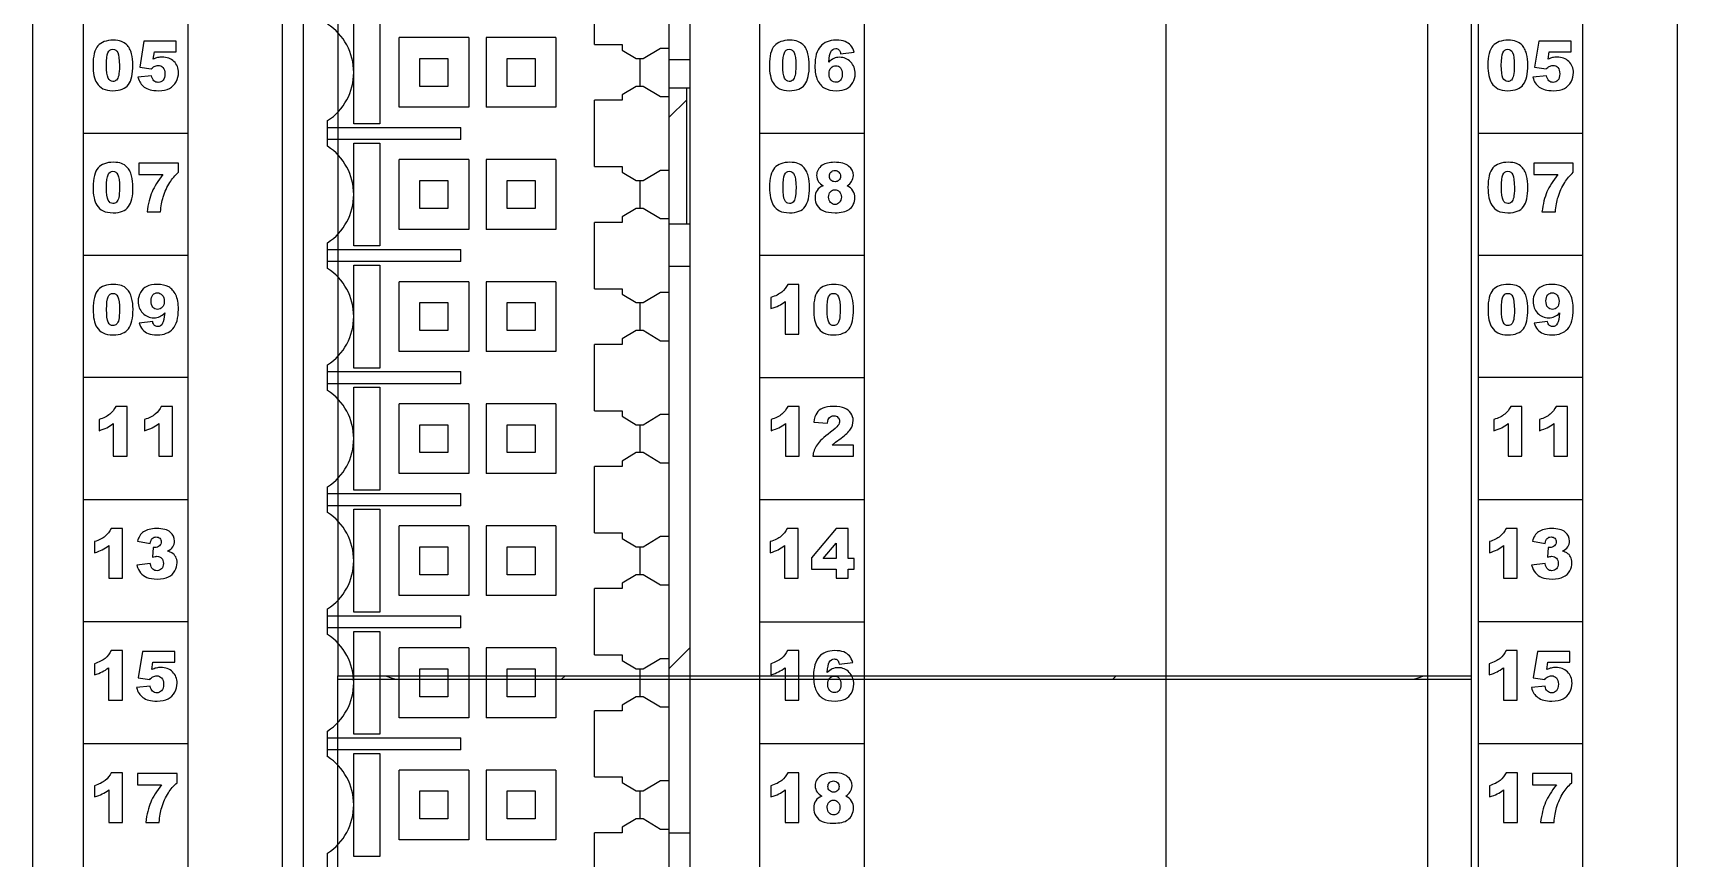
# Model space of a CAD drawing. Header units: millimetres. Extents: x 40 to 522, y -286 to 20.
# Drawn here: x 393 to 440.15, y -183.33 to -159.67 of the extents above; entities that cross this region are included whole.
import ezdxf

# ---------------------------------------------------------------- set-up
doc = ezdxf.new("R2010")
doc.units = ezdxf.units.MM
doc.layers.add('AOMJ712I_002DXF_CONTINUOUS_LINE', color=7, linetype='Continuous')
doc.layers.add('RTDJ712_4_00DXF_CONTINUOUS_LINE', color=7, linetype='Continuous')

# ---------------------------------------------------------------- blocks, each defined once
blk = doc.blocks.new('MOD_DOM724i')
at = {"linetype": 'Continuous'}
for p, q in [((111.001, 41.698), (111.001, 127.598)), ((143.501, 41.698), (143.501, 127.598)), ((118.751, 121.448), (118.751, 51.448)), ((129.251, 51.448), (129.251, 121.448)), ((118.151, 121.048), (118.151, 51.848)), ((129.851, 51.848), (129.851, 121.048)), ((112.451, 54.948), (112.451, 117.948)), ((115.451, 54.948), (115.451, 117.948)), ((131.851, 54.948), (131.851, 117.948)), ((134.851, 54.948), (134.851, 117.948)), ((127.101, 109.998), (127.101, 111.898)), ((120.201, 109.202), (120.201, 110.673)), ((120.952, 110.673), (120.952, 107.723)), ((114.187, 110.098), (114.063, 109.345)), ((115.11, 110.098), (114.187, 110.098)), ((115.11, 109.787), (115.11, 110.098)), ((121.501, 108.198), (121.501, 110.198)), ((123.501, 110.198), (121.501, 110.198)), ((123.501, 110.198), (123.501, 108.198)), ((124.001, 110.198), (124.001, 108.198)), ((126.001, 110.198), (124.001, 110.198)), ((126.001, 110.198), (126.001, 108.198)), ((127.101, 109.998), (127.901, 109.998)), ((127.901, 109.998), (127.901, 109.84)), ((128.501, 109.598), (129.001, 109.898)), ((129.001, 109.898), (129.251, 109.898)), ((114.451, 109.577), (114.485, 109.787)), ((114.485, 109.787), (115.11, 109.787)), ((122.101, 108.798), (122.101, 109.598)), ((122.101, 109.598), (122.901, 109.598)), ((122.901, 109.598), (122.901, 108.798)), ((124.601, 108.798), (124.601, 109.598)), ((124.601, 109.598), (125.401, 109.598)), ((125.401, 109.598), (125.401, 108.798)), ((127.901, 109.84), (128.304, 109.598)), ((128.304, 109.598), (128.501, 109.598)), ((128.401, 109.598), (128.401, 108.798)), ((129.851, 109.558), (129.251, 109.558)), ((134.164, 109.735), (134.551, 109.782)), ((114.406, 109.103), (114.013, 109.06)), ((114.063, 109.345), (114.395, 109.297)), ((120.201, 107.723), (120.201, 109.194)), ((122.901, 108.798), (122.101, 108.798)), ((125.401, 108.798), (124.601, 108.798)), ((128.304, 108.798), (127.901, 108.556)), ((127.901, 108.556), (127.901, 108.398)), ((128.501, 108.798), (128.304, 108.798)), ((129.001, 108.497), (128.501, 108.798)), ((129.251, 108.497), (129.001, 108.497)), ((129.251, 108.758), (129.851, 108.758)), ((129.751, 104.858), (129.751, 108.758)), ((123.501, 108.198), (121.501, 108.198)), ((126.001, 108.198), (124.001, 108.198)), ((127.101, 106.498), (127.101, 108.398)), ((127.901, 108.398), (127.101, 108.398)), ((129.251, 107.913), (129.751, 108.413)), ((119.451, 107.08), (119.451, 107.815)), ((119.451, 107.623), (123.276, 107.623)), ((120.952, 107.723), (120.201, 107.723)), ((123.276, 107.273), (123.276, 107.623)), ((115.451, 107.448), (112.451, 107.448)), ((123.276, 107.273), (119.451, 107.273)), ((120.201, 105.702), (120.201, 107.173)), ((120.201, 107.173), (120.952, 107.173)), ((120.952, 107.173), (120.952, 104.223)), ((134.851, 107.448), (131.851, 107.448)), ((114.039, 106.598), (114.039, 106.269)), ((115.174, 106.598), (114.039, 106.598)), ((115.174, 106.335), (115.174, 106.598)), ((121.501, 104.698), (121.501, 106.698)), ((123.501, 106.698), (121.501, 106.698)), ((123.501, 106.698), (123.501, 104.698)), ((124.001, 106.698), (124.001, 104.698)), ((126.001, 106.698), (124.001, 106.698)), ((126.001, 106.698), (126.001, 104.698)), ((114.039, 106.269), (114.73, 106.269)), ((122.101, 105.298), (122.101, 106.098)), ((122.101, 106.098), (122.901, 106.098)), ((122.901, 106.098), (122.901, 105.298)), ((124.601, 105.298), (124.601, 106.098)), ((124.601, 106.098), (125.401, 106.098)), ((125.401, 106.098), (125.401, 105.298)), ((127.101, 106.498), (127.901, 106.498)), ((127.901, 106.498), (127.901, 106.34)), ((127.901, 106.34), (128.304, 106.098)), ((128.304, 106.098), (128.501, 106.098)), ((128.401, 106.098), (128.401, 105.298)), ((128.501, 106.098), (129.001, 106.398)), ((129.001, 106.398), (129.251, 106.398)), ((120.201, 104.223), (120.201, 105.694)), ((114.274, 105.198), (114.662, 105.198)), ((122.901, 105.298), (122.101, 105.298)), ((125.401, 105.298), (124.601, 105.298)), ((128.304, 105.298), (127.901, 105.056)), ((128.501, 105.298), (128.304, 105.298)), ((129.001, 104.997), (128.501, 105.298)), ((123.501, 104.698), (121.501, 104.698)), ((126.001, 104.698), (124.001, 104.698)), ((127.101, 102.998), (127.101, 104.898)), ((127.901, 104.898), (127.101, 104.898)), ((127.901, 105.056), (127.901, 104.898)), ((129.251, 104.997), (129.001, 104.997)), ((129.251, 104.858), (129.851, 104.858)), ((119.451, 103.58), (119.451, 104.315)), ((120.952, 104.223), (120.201, 104.223)), ((115.451, 103.948), (112.451, 103.948)), ((119.451, 104.123), (123.276, 104.123)), ((123.276, 103.773), (119.451, 103.773)), ((123.276, 103.773), (123.276, 104.123)), ((134.851, 103.948), (131.851, 103.948)), ((120.201, 102.202), (120.201, 103.673)), ((120.201, 103.673), (120.952, 103.673)), ((120.952, 103.673), (120.952, 100.723)), ((129.251, 103.648), (129.851, 103.648)), ((121.501, 101.198), (121.501, 103.198)), ((123.501, 103.198), (121.501, 103.198)), ((123.501, 103.198), (123.501, 101.198)), ((124.001, 103.198), (124.001, 101.198)), ((126.001, 103.198), (124.001, 103.198)), ((126.001, 103.198), (126.001, 101.198)), ((127.101, 102.998), (127.901, 102.998)), ((127.901, 102.998), (127.901, 102.84)), ((127.901, 102.84), (128.304, 102.598)), ((128.501, 102.598), (129.001, 102.898)), ((129.001, 102.898), (129.251, 102.898)), ((132.968, 103.121), (132.646, 103.121)), ((132.968, 101.698), (132.968, 103.121)), ((122.101, 101.798), (122.101, 102.598)), ((122.101, 102.598), (122.901, 102.598)), ((122.901, 102.598), (122.901, 101.798)), ((124.601, 101.798), (124.601, 102.598)), ((124.601, 102.598), (125.401, 102.598)), ((125.401, 102.598), (125.401, 101.798)), ((128.304, 102.598), (128.501, 102.598)), ((128.401, 102.598), (128.401, 101.798)), ((132.166, 102.746), (132.166, 102.427)), ((132.575, 102.631), (132.575, 101.698)), ((114.436, 102.06), (114.05, 102.012)), ((120.201, 100.723), (120.201, 102.194)), ((122.901, 101.798), (122.101, 101.798)), ((125.401, 101.798), (124.601, 101.798)), ((127.101, 99.498), (127.101, 101.398)), ((127.901, 101.398), (127.101, 101.398)), ((128.304, 101.798), (127.901, 101.556)), ((127.901, 101.556), (127.901, 101.398)), ((128.501, 101.798), (128.304, 101.798)), ((129.001, 101.497), (128.501, 101.798)), ((129.251, 101.497), (129.001, 101.497)), ((132.575, 101.698), (132.968, 101.698)), ((123.501, 101.198), (121.501, 101.198)), ((126.001, 101.198), (124.001, 101.198)), ((115.451, 100.448), (112.451, 100.448)), ((119.451, 100.08), (119.451, 100.815)), ((119.451, 100.623), (123.276, 100.623)), ((120.952, 100.723), (120.201, 100.723)), ((123.276, 100.273), (123.276, 100.623)), ((131.851, 100.448), (134.851, 100.448)), ((123.276, 100.273), (119.451, 100.273)), ((120.201, 98.702), (120.201, 100.173)), ((120.201, 100.173), (120.952, 100.173)), ((120.952, 100.173), (120.952, 97.223)), ((113.7, 99.621), (113.378, 99.621)), ((113.7, 98.198), (113.7, 99.621)), ((115.004, 99.621), (114.682, 99.621)), ((115.004, 98.198), (115.004, 99.621)), ((121.501, 97.698), (121.501, 99.698)), ((123.501, 99.698), (121.501, 99.698)), ((123.501, 99.698), (123.501, 97.698)), ((124.001, 99.698), (124.001, 97.698)), ((126.001, 99.698), (124.001, 99.698)), ((126.001, 99.698), (126.001, 97.698)), ((127.101, 99.498), (127.901, 99.498)), ((127.901, 99.498), (127.901, 99.34)), ((132.971, 99.621), (132.649, 99.621)), ((132.971, 98.198), (132.971, 99.621)), ((112.897, 99.246), (112.897, 98.927)), ((113.306, 99.131), (113.306, 98.198)), ((114.202, 99.246), (114.202, 98.927)), ((114.611, 99.131), (114.611, 98.198)), ((122.101, 98.298), (122.101, 99.098)), ((122.101, 99.098), (122.901, 99.098)), ((122.901, 99.098), (122.901, 98.298)), ((124.601, 98.298), (124.601, 99.098)), ((124.601, 99.098), (125.401, 99.098)), ((125.401, 99.098), (125.401, 98.298)), ((127.901, 99.34), (128.304, 99.098)), ((128.304, 99.098), (128.501, 99.098)), ((128.401, 99.098), (128.401, 98.298)), ((128.501, 99.098), (129.001, 99.398)), ((129.001, 99.398), (129.251, 99.398)), ((132.169, 99.246), (132.169, 98.927)), ((132.578, 99.131), (132.578, 98.198)), ((133.394, 99.174), (133.784, 99.143)), ((120.201, 97.223), (120.201, 98.694)), ((133.925, 98.515), (134.018, 98.599)), ((134.018, 98.599), (134.175, 98.713)), ((113.306, 98.198), (113.7, 98.198)), ((114.611, 98.198), (115.004, 98.198)), ((122.901, 98.298), (122.101, 98.298)), ((125.401, 98.298), (124.601, 98.298)), ((128.304, 98.298), (127.901, 98.056)), ((128.501, 98.298), (128.304, 98.298)), ((129.001, 97.997), (128.501, 98.298)), ((132.578, 98.198), (132.971, 98.198)), ((133.366, 98.198), (134.533, 98.198)), ((134.533, 98.515), (133.925, 98.515)), ((134.533, 98.198), (134.533, 98.515)), ((123.501, 97.698), (121.501, 97.698)), ((126.001, 97.698), (124.001, 97.698)), ((127.101, 95.998), (127.101, 97.898)), ((127.901, 97.898), (127.101, 97.898)), ((127.901, 98.056), (127.901, 97.898)), ((129.251, 97.997), (129.001, 97.997)), ((119.451, 96.58), (119.451, 97.315)), ((120.952, 97.223), (120.201, 97.223)), ((115.451, 96.948), (112.451, 96.948)), ((119.451, 97.123), (123.276, 97.123)), ((123.276, 96.773), (119.451, 96.773)), ((120.201, 95.202), (120.201, 96.673)), ((120.201, 96.673), (120.952, 96.673)), ((120.952, 96.673), (120.952, 93.723)), ((123.276, 96.773), (123.276, 97.123)), ((134.851, 96.948), (131.851, 96.948)), ((121.501, 94.198), (121.501, 96.198)), ((123.501, 96.198), (121.501, 96.198)), ((123.501, 96.198), (123.501, 94.198)), ((124.001, 96.198), (124.001, 94.198)), ((126.001, 96.198), (124.001, 96.198)), ((126.001, 96.198), (126.001, 94.198)), ((112.766, 95.746), (112.766, 95.427)), ((113.568, 96.121), (113.246, 96.121)), ((113.568, 94.698), (113.568, 96.121)), ((114, 95.759), (114.368, 95.693)), ((127.101, 95.998), (127.901, 95.998)), ((127.901, 95.998), (127.901, 95.84)), ((127.901, 95.84), (128.304, 95.598)), ((128.501, 95.598), (129.001, 95.898)), ((129.001, 95.898), (129.251, 95.898)), ((132.147, 95.746), (132.147, 95.427)), ((132.949, 96.121), (132.627, 96.121)), ((132.949, 94.698), (132.949, 96.121)), ((134.04, 96.121), (133.332, 95.279)), ((134.379, 96.121), (134.04, 96.121)), ((134.379, 95.261), (134.379, 96.121)), ((113.174, 95.631), (113.174, 94.698)), ((114.452, 95.58), (114.432, 95.302)), ((114.503, 95.575), (114.452, 95.58)), ((122.101, 94.798), (122.101, 95.598)), ((122.101, 95.598), (122.901, 95.598)), ((122.901, 95.598), (122.901, 94.798)), ((124.601, 94.798), (124.601, 95.598)), ((124.601, 95.598), (125.401, 95.598)), ((125.401, 95.598), (125.401, 94.798)), ((128.304, 95.598), (128.501, 95.598)), ((128.401, 95.598), (128.401, 94.798)), ((132.555, 95.631), (132.555, 94.698)), ((133.332, 95.279), (133.332, 94.959)), ((133.665, 95.261), (134.04, 95.701)), ((134.04, 95.261), (133.665, 95.261)), ((134.04, 95.701), (134.04, 95.261)), ((134.555, 95.261), (134.379, 95.261)), ((134.555, 94.959), (134.555, 95.261)), ((114.368, 95.119), (113.979, 95.067)), ((120.201, 93.723), (120.201, 95.194)), ((122.901, 94.798), (122.101, 94.798)), ((125.401, 94.798), (124.601, 94.798)), ((128.304, 94.798), (127.901, 94.556)), ((128.501, 94.798), (128.304, 94.798)), ((129.001, 94.497), (128.501, 94.798)), ((133.332, 94.959), (134.04, 94.959)), ((134.04, 94.959), (134.04, 94.698)), ((134.379, 94.959), (134.555, 94.959)), ((134.379, 94.698), (134.379, 94.959)), ((113.174, 94.698), (113.568, 94.698)), ((127.901, 94.398), (127.101, 94.398)), ((127.101, 92.498), (127.101, 94.398)), ((127.901, 94.556), (127.901, 94.398)), ((129.251, 94.497), (129.001, 94.497)), ((132.555, 94.698), (132.949, 94.698)), ((134.04, 94.698), (134.379, 94.698)), ((123.501, 94.198), (121.501, 94.198)), ((126.001, 94.198), (124.001, 94.198)), ((115.451, 93.448), (112.451, 93.448)), ((119.451, 93.08), (119.451, 93.815)), ((119.451, 93.623), (123.276, 93.623)), ((120.952, 93.723), (120.201, 93.723)), ((123.276, 93.273), (123.276, 93.623)), ((131.851, 93.448), (134.851, 93.448)), ((123.276, 93.273), (119.451, 93.273)), ((120.201, 91.702), (120.201, 93.173)), ((120.201, 93.173), (120.952, 93.173)), ((120.952, 93.173), (120.952, 90.223)), ((113.566, 92.621), (113.245, 92.621)), ((113.566, 91.198), (113.566, 92.621)), ((114.147, 92.598), (114.024, 91.845)), ((115.07, 92.598), (114.147, 92.598)), ((115.07, 92.287), (115.07, 92.598)), ((121.501, 90.698), (121.501, 92.698)), ((123.501, 92.698), (121.501, 92.698)), ((123.501, 92.698), (123.501, 90.698)), ((124.001, 92.698), (124.001, 90.698)), ((126.001, 92.698), (124.001, 92.698)), ((126.001, 92.698), (126.001, 90.698)), ((127.101, 92.498), (127.901, 92.498)), ((127.901, 92.498), (127.901, 92.34)), ((129.251, 92.108), (129.851, 92.708)), ((132.963, 92.621), (132.641, 92.621)), ((132.963, 91.198), (132.963, 92.621)), ((112.764, 92.246), (112.764, 91.927)), ((113.173, 92.131), (113.173, 91.198)), ((114.412, 92.077), (114.445, 92.287)), ((114.445, 92.287), (115.07, 92.287)), ((122.101, 92.098), (122.901, 92.098)), ((122.101, 91.298), (122.101, 92.098)), ((122.901, 92.098), (122.901, 91.298)), ((124.601, 92.098), (125.401, 92.098)), ((124.601, 91.298), (124.601, 92.098)), ((125.401, 92.098), (125.401, 91.298)), ((127.901, 92.34), (128.304, 92.098)), ((128.304, 92.098), (128.501, 92.098)), ((128.401, 92.098), (128.401, 91.298)), ((128.501, 92.098), (129.001, 92.398)), ((129.001, 92.398), (129.251, 92.398)), ((132.16, 92.246), (132.16, 91.927)), ((132.569, 92.131), (132.569, 91.198)), ((134.125, 92.235), (134.512, 92.282)), ((114.367, 91.603), (113.973, 91.56)), ((114.024, 91.845), (114.355, 91.797)), ((120.201, 90.223), (120.201, 91.694)), ((113.173, 91.198), (113.566, 91.198)), ((122.901, 91.298), (122.101, 91.298)), ((125.401, 91.298), (124.601, 91.298)), ((128.304, 91.298), (127.901, 91.056)), ((127.901, 91.056), (127.901, 90.898)), ((128.501, 91.298), (128.304, 91.298)), ((129.001, 90.997), (128.501, 91.298)), ((132.569, 91.198), (132.963, 91.198)), ((123.501, 90.698), (121.501, 90.698)), ((126.001, 90.698), (124.001, 90.698)), ((127.901, 90.898), (127.101, 90.898)), ((127.101, 88.998), (127.101, 90.898)), ((129.251, 90.997), (129.001, 90.997)), ((119.451, 89.58), (119.451, 90.315)), ((119.451, 90.123), (123.276, 90.123)), ((120.952, 90.223), (120.201, 90.223)), ((123.276, 89.773), (123.276, 90.123)), ((115.451, 89.948), (112.451, 89.948)), ((123.276, 89.773), (119.451, 89.773)), ((120.201, 89.673), (120.952, 89.673)), ((120.201, 88.202), (120.201, 89.673)), ((120.952, 89.673), (120.952, 86.723)), ((134.851, 89.948), (131.851, 89.948)), ((113.569, 89.121), (113.247, 89.121)), ((113.569, 87.698), (113.569, 89.121)), ((123.501, 89.198), (121.501, 89.198)), ((121.501, 87.198), (121.501, 89.198)), ((123.501, 89.198), (123.501, 87.198)), ((126.001, 89.198), (124.001, 89.198)), ((124.001, 89.198), (124.001, 87.198)), ((126.001, 89.198), (126.001, 87.198)), ((132.968, 89.121), (132.646, 89.121)), ((132.968, 87.698), (132.968, 89.121)), ((112.767, 88.746), (112.767, 88.427)), ((113.999, 89.098), (113.999, 88.769)), ((115.134, 89.098), (113.999, 89.098)), ((113.999, 88.769), (114.69, 88.769)), ((115.134, 88.835), (115.134, 89.098)), ((127.101, 88.998), (127.901, 88.998)), ((127.901, 88.998), (127.901, 88.84)), ((127.901, 88.84), (128.304, 88.598)), ((128.501, 88.598), (129.001, 88.898)), ((129.001, 88.898), (129.251, 88.898)), ((132.166, 88.746), (132.166, 88.427)), ((113.176, 88.631), (113.176, 87.698)), ((120.201, 86.723), (120.201, 88.194)), ((122.101, 88.598), (122.901, 88.598)), ((122.101, 87.798), (122.101, 88.598)), ((122.901, 88.598), (122.901, 87.798)), ((124.601, 88.598), (125.401, 88.598)), ((124.601, 87.798), (124.601, 88.598)), ((125.401, 88.598), (125.401, 87.798)), ((128.304, 88.598), (128.501, 88.598)), ((128.401, 88.598), (128.401, 87.798)), ((132.575, 88.631), (132.575, 87.698)), ((122.901, 87.798), (122.101, 87.798)), ((125.401, 87.798), (124.601, 87.798)), ((128.304, 87.798), (127.901, 87.556)), ((128.501, 87.798), (128.304, 87.798)), ((129.001, 87.497), (128.501, 87.798)), ((113.176, 87.698), (113.569, 87.698)), ((114.235, 87.698), (114.623, 87.698)), ((127.901, 87.398), (127.101, 87.398)), ((127.101, 85.498), (127.101, 87.398)), ((127.901, 87.556), (127.901, 87.398)), ((129.251, 87.497), (129.001, 87.497)), ((129.251, 87.398), (129.851, 87.398)), ((129.251, 87.398), (129.851, 87.398)), ((132.575, 87.698), (132.968, 87.698)), ((119.451, 86.08), (119.451, 86.815)), ((123.501, 87.198), (121.501, 87.198)), ((126.001, 87.198), (124.001, 87.198)), ((120.952, 86.723), (120.201, 86.723))]:
    blk.add_line(p, q, dxfattribs=at)
for centre, radius, start, end in [((118.551, 109.198), 1.65, 303.0557, 56.9443), ((118.551, 105.698), 1.65, 303.0557, 56.9443), ((134.011, 106.245), 1.071, 270.0061, 282.0044), ((118.551, 102.198), 1.65, 303.0557, 56.9443), ((118.551, 98.698), 1.65, 303.0557, 56.9443), ((118.551, 95.198), 1.65, 303.0557, 56.9443), ((118.551, 91.698), 1.65, 303.0557, 56.9443), ((118.551, 88.198), 1.65, 303.0557, 56.9443), ((133.971, 88.745), 1.071, 270.0061, 282.0044)]:
    blk.add_arc(centre, radius, start, end, dxfattribs=at)
for points in [[(112.868, 109.962), (112.772, 109.855), (112.725, 109.669), (112.725, 109.403)], [(113.306, 110.121), (113.109, 110.121), (112.963, 110.068), (112.868, 109.962)], [(113.153, 109.764), (113.182, 109.829), (113.228, 109.863), (113.293, 109.863)], [(113.293, 109.863), (113.356, 109.863), (113.403, 109.83), (113.434, 109.766)], [(113.538, 110.086), (113.477, 110.109), (113.4, 110.121), (113.306, 110.121)], [(113.686, 109.995), (113.648, 110.033), (113.598, 110.063), (113.538, 110.086)], [(113.776, 109.878), (113.754, 109.919), (113.724, 109.958), (113.686, 109.995)], [(113.829, 109.735), (113.816, 109.789), (113.798, 109.837), (113.776, 109.878)], [(132.264, 109.962), (132.168, 109.855), (132.121, 109.669), (132.121, 109.403)], [(132.702, 110.121), (132.506, 110.121), (132.359, 110.068), (132.264, 109.962)], [(132.55, 109.764), (132.578, 109.829), (132.624, 109.863), (132.689, 109.863)], [(132.689, 109.863), (132.752, 109.863), (132.799, 109.83), (132.83, 109.766)], [(132.934, 110.086), (132.873, 110.109), (132.796, 110.121), (132.702, 110.121)], [(133.082, 109.995), (133.044, 110.033), (132.995, 110.063), (132.934, 110.086)], [(133.172, 109.878), (133.15, 109.919), (133.121, 109.958), (133.082, 109.995)], [(133.226, 109.735), (133.212, 109.789), (133.194, 109.837), (133.172, 109.878)], [(133.586, 109.945), (133.48, 109.827), (133.427, 109.642), (133.427, 109.39)], [(134.029, 110.121), (133.84, 110.121), (133.693, 110.062), (133.586, 109.945)], [(133.878, 109.787), (133.912, 109.85), (133.962, 109.883), (134.025, 109.883)], [(134.025, 109.883), (134.059, 109.883), (134.089, 109.871), (134.113, 109.849)], [(134.292, 110.082), (134.227, 110.108), (134.14, 110.121), (134.029, 110.121)], [(134.453, 109.969), (134.411, 110.019), (134.357, 110.056), (134.292, 110.082)], [(134.551, 109.782), (134.528, 109.857), (134.496, 109.92), (134.453, 109.969)], [(112.725, 109.403), (112.725, 109.294), (112.733, 109.196), (112.752, 109.106)], [(113.11, 109.402), (113.11, 109.578), (113.125, 109.699), (113.153, 109.764)], [(113.157, 109.037), (113.126, 109.101), (113.11, 109.224), (113.11, 109.402)], [(113.434, 109.766), (113.466, 109.702), (113.482, 109.577), (113.482, 109.392)], [(113.482, 109.392), (113.482, 109.265), (113.474, 109.171), (113.461, 109.112)], [(113.74, 108.85), (113.826, 108.968), (113.869, 109.154), (113.869, 109.408)], [(113.869, 109.408), (113.869, 109.521), (113.855, 109.63), (113.829, 109.735)], [(114.579, 109.622), (114.537, 109.612), (114.494, 109.597), (114.451, 109.577)], [(114.481, 109.37), (114.515, 109.388), (114.551, 109.398), (114.59, 109.398)], [(114.705, 109.638), (114.663, 109.638), (114.621, 109.632), (114.579, 109.622)], [(114.59, 109.398), (114.649, 109.398), (114.696, 109.377), (114.731, 109.339)], [(115.046, 109.511), (114.958, 109.595), (114.845, 109.638), (114.705, 109.638)], [(115.177, 109.191), (115.177, 109.319), (115.133, 109.426), (115.046, 109.511)], [(132.121, 109.403), (132.121, 109.294), (132.129, 109.196), (132.148, 109.106)], [(132.507, 109.402), (132.507, 109.578), (132.521, 109.699), (132.55, 109.764)], [(132.553, 109.037), (132.522, 109.101), (132.507, 109.224), (132.507, 109.402)], [(132.83, 109.766), (132.862, 109.702), (132.878, 109.577), (132.878, 109.392)], [(132.878, 109.392), (132.878, 109.265), (132.87, 109.171), (132.857, 109.112)], [(133.136, 108.85), (133.222, 108.968), (133.265, 109.154), (133.265, 109.408)], [(133.265, 109.408), (133.265, 109.521), (133.251, 109.63), (133.226, 109.735)], [(133.427, 109.39), (133.427, 109.217), (133.452, 109.079), (133.503, 108.974)], [(133.822, 109.493), (133.833, 109.643), (133.852, 109.741), (133.878, 109.787)], [(133.965, 109.597), (133.915, 109.574), (133.867, 109.54), (133.822, 109.493)], [(133.889, 109.331), (133.926, 109.371), (133.971, 109.391), (134.026, 109.391)], [(134.135, 109.632), (134.07, 109.632), (134.014, 109.62), (133.965, 109.597)], [(134.026, 109.391), (134.078, 109.391), (134.122, 109.37), (134.158, 109.328)], [(134.113, 109.849), (134.137, 109.826), (134.154, 109.788), (134.164, 109.735)], [(134.451, 109.498), (134.365, 109.587), (134.259, 109.632), (134.135, 109.632)], [(134.581, 109.159), (134.581, 109.295), (134.537, 109.408), (134.451, 109.498)], [(112.752, 109.106), (112.771, 109.017), (112.797, 108.947), (112.831, 108.895)], [(113.295, 108.939), (113.235, 108.939), (113.189, 108.972), (113.157, 109.037)], [(113.397, 108.98), (113.368, 108.953), (113.334, 108.939), (113.295, 108.939)], [(113.461, 109.112), (113.447, 109.052), (113.426, 109.008), (113.397, 108.98)], [(114.013, 109.06), (114.032, 108.995), (114.056, 108.94), (114.084, 108.896)], [(114.395, 109.297), (114.425, 109.332), (114.454, 109.356), (114.481, 109.37)], [(114.473, 108.959), (114.438, 108.992), (114.416, 109.04), (114.406, 109.103)], [(114.598, 108.911), (114.55, 108.911), (114.508, 108.927), (114.473, 108.959)], [(114.732, 108.972), (114.697, 108.931), (114.652, 108.911), (114.598, 108.911)], [(114.731, 109.339), (114.767, 109.3), (114.785, 109.239), (114.785, 109.156)], [(114.785, 109.156), (114.785, 109.074), (114.767, 109.013), (114.732, 108.972)], [(114.918, 108.74), (115, 108.783), (115.064, 108.847), (115.109, 108.93)], [(115.109, 108.93), (115.154, 109.014), (115.177, 109.101), (115.177, 109.191)], [(132.148, 109.106), (132.168, 109.017), (132.193, 108.947), (132.227, 108.895)], [(132.691, 108.939), (132.631, 108.939), (132.585, 108.972), (132.553, 109.037)], [(132.793, 108.98), (132.764, 108.953), (132.73, 108.939), (132.691, 108.939)], [(132.857, 109.112), (132.844, 109.052), (132.822, 109.008), (132.793, 108.98)], [(133.503, 108.974), (133.553, 108.868), (133.621, 108.793), (133.706, 108.745)], [(133.835, 109.159), (133.835, 109.233), (133.853, 109.291), (133.889, 109.331)], [(133.892, 108.98), (133.854, 109.023), (133.835, 109.082), (133.835, 109.159)], [(134.033, 108.916), (133.977, 108.916), (133.93, 108.937), (133.892, 108.98)], [(134.161, 108.974), (134.126, 108.935), (134.083, 108.916), (134.033, 108.916)], [(134.158, 109.328), (134.194, 109.287), (134.212, 109.227), (134.212, 109.148)], [(134.212, 109.148), (134.212, 109.071), (134.195, 109.013), (134.161, 108.974)], [(134.515, 108.906), (134.559, 108.982), (134.581, 109.066), (134.581, 109.159)], [(112.831, 108.895), (112.877, 108.823), (112.938, 108.767), (113.01, 108.73)], [(113.01, 108.73), (113.083, 108.693), (113.177, 108.674), (113.296, 108.674)], [(113.296, 108.674), (113.506, 108.674), (113.654, 108.732), (113.74, 108.85)], [(114.084, 108.896), (114.113, 108.852), (114.15, 108.812), (114.196, 108.778)], [(114.196, 108.778), (114.242, 108.743), (114.298, 108.717), (114.364, 108.7)], [(114.364, 108.7), (114.43, 108.683), (114.509, 108.674), (114.602, 108.674)], [(114.602, 108.674), (114.73, 108.674), (114.836, 108.696), (114.918, 108.74)], [(132.227, 108.895), (132.274, 108.823), (132.334, 108.767), (132.406, 108.73)], [(132.406, 108.73), (132.479, 108.693), (132.573, 108.674), (132.692, 108.674)], [(132.692, 108.674), (132.902, 108.674), (133.05, 108.732), (133.136, 108.85)], [(133.706, 108.745), (133.79, 108.698), (133.903, 108.674), (134.043, 108.674)], [(134.043, 108.674), (134.16, 108.674), (134.256, 108.694), (134.333, 108.732)], [(134.333, 108.732), (134.411, 108.771), (134.471, 108.829), (134.515, 108.906)], [(113.309, 106.621), (113.112, 106.621), (112.966, 106.568), (112.871, 106.462)], [(113.541, 106.586), (113.48, 106.609), (113.403, 106.621), (113.309, 106.621)], [(113.689, 106.495), (113.651, 106.533), (113.601, 106.563), (113.541, 106.586)], [(132.708, 106.621), (132.511, 106.621), (132.365, 106.568), (132.27, 106.462)], [(132.94, 106.586), (132.879, 106.609), (132.802, 106.621), (132.708, 106.621)], [(133.088, 106.495), (133.05, 106.533), (133, 106.563), (132.94, 106.586)], [(133.98, 106.621), (133.839, 106.621), (133.725, 106.593), (133.639, 106.535)], [(134.394, 106.514), (134.305, 106.585), (134.167, 106.621), (133.98, 106.621)], [(112.871, 106.462), (112.775, 106.355), (112.727, 106.169), (112.727, 105.903)], [(113.113, 105.902), (113.113, 106.078), (113.128, 106.199), (113.156, 106.264)], [(113.156, 106.264), (113.185, 106.329), (113.231, 106.363), (113.296, 106.363)], [(113.296, 106.363), (113.359, 106.363), (113.405, 106.33), (113.437, 106.266)], [(113.437, 106.266), (113.468, 106.202), (113.485, 106.077), (113.485, 105.892)], [(113.779, 106.378), (113.757, 106.419), (113.727, 106.458), (113.689, 106.495)], [(113.832, 106.235), (113.819, 106.289), (113.801, 106.337), (113.779, 106.378)], [(113.871, 105.908), (113.871, 106.021), (113.858, 106.13), (113.832, 106.235)], [(114.73, 106.269), (114.588, 106.092), (114.484, 105.927), (114.418, 105.773)], [(114.927, 106.045), (114.993, 106.149), (115.075, 106.245), (115.174, 106.335)], [(132.27, 106.462), (132.174, 106.355), (132.126, 106.169), (132.126, 105.903)], [(132.512, 105.902), (132.512, 106.078), (132.527, 106.199), (132.555, 106.264)], [(132.555, 106.264), (132.584, 106.329), (132.63, 106.363), (132.695, 106.363)], [(132.695, 106.363), (132.758, 106.363), (132.805, 106.33), (132.836, 106.266)], [(132.836, 106.266), (132.868, 106.202), (132.884, 106.077), (132.884, 105.892)], [(133.178, 106.378), (133.156, 106.419), (133.126, 106.458), (133.088, 106.495)], [(133.231, 106.235), (133.218, 106.289), (133.2, 106.337), (133.178, 106.378)], [(133.271, 105.908), (133.271, 106.021), (133.257, 106.13), (133.231, 106.235)], [(133.639, 106.535), (133.528, 106.461), (133.474, 106.365), (133.474, 106.248)], [(133.474, 106.248), (133.474, 106.176), (133.493, 106.113), (133.531, 106.059)], [(133.84, 106.225), (133.84, 106.272), (133.854, 106.31), (133.884, 106.34)], [(133.885, 106.108), (133.854, 106.137), (133.84, 106.176), (133.84, 106.225)], [(133.884, 106.34), (133.913, 106.369), (133.951, 106.385), (133.999, 106.385)], [(134.006, 106.064), (133.955, 106.064), (133.915, 106.078), (133.885, 106.108)], [(133.999, 106.385), (134.045, 106.385), (134.083, 106.369), (134.114, 106.339)], [(134.116, 106.107), (134.087, 106.078), (134.05, 106.064), (134.006, 106.064)], [(134.114, 106.339), (134.143, 106.308), (134.159, 106.269), (134.159, 106.221)], [(134.159, 106.221), (134.159, 106.174), (134.144, 106.136), (134.116, 106.107)], [(134.529, 106.245), (134.529, 106.353), (134.484, 106.443), (134.394, 106.514)], [(134.476, 106.069), (134.511, 106.123), (134.529, 106.182), (134.529, 106.245)], [(112.727, 105.903), (112.727, 105.794), (112.736, 105.696), (112.755, 105.606)], [(113.16, 105.537), (113.129, 105.601), (113.113, 105.724), (113.113, 105.902)], [(113.485, 105.892), (113.485, 105.765), (113.477, 105.671), (113.464, 105.612)], [(113.743, 105.35), (113.829, 105.468), (113.871, 105.654), (113.871, 105.908)], [(114.418, 105.773), (114.353, 105.618), (114.305, 105.426), (114.274, 105.198)], [(114.662, 105.198), (114.675, 105.362), (114.699, 105.504), (114.736, 105.625)], [(114.736, 105.625), (114.783, 105.779), (114.847, 105.92), (114.927, 106.045)], [(132.126, 105.903), (132.126, 105.794), (132.135, 105.696), (132.154, 105.606)], [(132.559, 105.537), (132.528, 105.601), (132.512, 105.724), (132.512, 105.902)], [(132.884, 105.892), (132.884, 105.765), (132.876, 105.671), (132.863, 105.612)], [(133.142, 105.35), (133.228, 105.468), (133.271, 105.654), (133.271, 105.908)], [(133.488, 105.817), (133.45, 105.76), (133.431, 105.691), (133.431, 105.609)], [(133.665, 105.95), (133.585, 105.919), (133.526, 105.875), (133.488, 105.817)], [(133.531, 106.059), (133.559, 106.019), (133.604, 105.983), (133.665, 105.95)], [(133.819, 105.623), (133.819, 105.687), (133.836, 105.739), (133.872, 105.777)], [(133.875, 105.47), (133.837, 105.51), (133.819, 105.56), (133.819, 105.623)], [(133.872, 105.777), (133.908, 105.815), (133.95, 105.835), (133.999, 105.835)], [(133.999, 105.835), (134.048, 105.835), (134.091, 105.814), (134.128, 105.775)], [(134.128, 105.775), (134.165, 105.735), (134.184, 105.685), (134.184, 105.623)], [(134.184, 105.623), (134.184, 105.562), (134.165, 105.512), (134.129, 105.472)], [(134.35, 105.95), (134.407, 105.988), (134.449, 106.027), (134.476, 106.069)], [(134.518, 105.806), (134.481, 105.865), (134.425, 105.914), (134.35, 105.95)], [(134.575, 105.607), (134.575, 105.68), (134.556, 105.746), (134.518, 105.806)], [(112.755, 105.606), (112.774, 105.517), (112.8, 105.447), (112.834, 105.395)], [(112.834, 105.395), (112.88, 105.323), (112.94, 105.267), (113.013, 105.23)], [(113.013, 105.23), (113.086, 105.193), (113.18, 105.174), (113.299, 105.174)], [(113.298, 105.439), (113.237, 105.439), (113.192, 105.472), (113.16, 105.537)], [(113.4, 105.48), (113.371, 105.453), (113.337, 105.439), (113.298, 105.439)], [(113.299, 105.174), (113.509, 105.174), (113.657, 105.232), (113.743, 105.35)], [(113.464, 105.612), (113.45, 105.552), (113.428, 105.508), (113.4, 105.48)], [(132.154, 105.606), (132.173, 105.517), (132.199, 105.447), (132.233, 105.395)], [(132.233, 105.395), (132.279, 105.323), (132.339, 105.267), (132.412, 105.23)], [(132.412, 105.23), (132.485, 105.193), (132.579, 105.174), (132.698, 105.174)], [(132.697, 105.439), (132.636, 105.439), (132.591, 105.472), (132.559, 105.537)], [(132.799, 105.48), (132.77, 105.453), (132.736, 105.439), (132.697, 105.439)], [(132.698, 105.174), (132.908, 105.174), (133.056, 105.232), (133.142, 105.35)], [(132.863, 105.612), (132.849, 105.552), (132.827, 105.508), (132.799, 105.48)], [(133.431, 105.609), (133.431, 105.525), (133.451, 105.449), (133.492, 105.381)], [(133.492, 105.381), (133.532, 105.312), (133.592, 105.261), (133.671, 105.226)], [(133.671, 105.226), (133.749, 105.192), (133.862, 105.174), (134.011, 105.174)], [(134.004, 105.412), (133.955, 105.412), (133.912, 105.432), (133.875, 105.47)], [(134.129, 105.472), (134.092, 105.432), (134.05, 105.412), (134.004, 105.412)], [(134.233, 105.197), (134.303, 105.212), (134.361, 105.237), (134.408, 105.27)], [(134.408, 105.27), (134.455, 105.303), (134.494, 105.349), (134.526, 105.411)], [(134.526, 105.411), (134.559, 105.472), (134.575, 105.537), (134.575, 105.607)], [(112.871, 102.962), (112.776, 102.855), (112.728, 102.669), (112.728, 102.403)], [(113.309, 103.121), (113.113, 103.121), (112.967, 103.068), (112.871, 102.962)], [(113.157, 102.764), (113.185, 102.829), (113.231, 102.863), (113.296, 102.863)], [(113.296, 102.863), (113.359, 102.863), (113.406, 102.83), (113.437, 102.766)], [(113.541, 103.086), (113.48, 103.109), (113.403, 103.121), (113.309, 103.121)], [(113.69, 102.995), (113.651, 103.033), (113.602, 103.063), (113.541, 103.086)], [(113.779, 102.878), (113.757, 102.919), (113.728, 102.958), (113.69, 102.995)], [(113.833, 102.735), (113.819, 102.789), (113.801, 102.837), (113.779, 102.878)], [(114.086, 102.889), (114.042, 102.813), (114.02, 102.728), (114.02, 102.635)], [(114.267, 103.062), (114.19, 103.023), (114.13, 102.966), (114.086, 102.889)], [(114.558, 103.121), (114.441, 103.121), (114.344, 103.101), (114.267, 103.062)], [(114.39, 102.646), (114.39, 102.723), (114.406, 102.781), (114.44, 102.82)], [(114.44, 102.82), (114.475, 102.859), (114.518, 102.879), (114.569, 102.879)], [(114.895, 103.049), (114.81, 103.097), (114.697, 103.121), (114.558, 103.121)], [(114.569, 102.879), (114.624, 102.879), (114.67, 102.857), (114.709, 102.814)], [(114.709, 102.814), (114.747, 102.771), (114.766, 102.712), (114.766, 102.636)], [(115.097, 102.82), (115.047, 102.925), (114.979, 103.001), (114.895, 103.049)], [(115.174, 102.405), (115.174, 102.577), (115.148, 102.715), (115.097, 102.82)], [(132.475, 102.9), (132.401, 102.84), (132.298, 102.788), (132.166, 102.746)], [(132.646, 103.121), (132.604, 103.034), (132.547, 102.959), (132.475, 102.9)], [(133.535, 102.962), (133.439, 102.855), (133.391, 102.669), (133.391, 102.403)], [(133.973, 103.121), (133.776, 103.121), (133.63, 103.068), (133.535, 102.962)], [(133.82, 102.764), (133.849, 102.829), (133.895, 102.863), (133.96, 102.863)], [(133.96, 102.863), (134.023, 102.863), (134.069, 102.83), (134.101, 102.766)], [(134.205, 103.086), (134.144, 103.109), (134.067, 103.121), (133.973, 103.121)], [(134.353, 102.995), (134.315, 103.033), (134.265, 103.063), (134.205, 103.086)], [(134.443, 102.878), (134.421, 102.919), (134.391, 102.958), (134.353, 102.995)], [(134.496, 102.735), (134.483, 102.789), (134.465, 102.837), (134.443, 102.878)], [(112.728, 102.403), (112.728, 102.294), (112.737, 102.196), (112.756, 102.106)], [(113.114, 102.402), (113.114, 102.578), (113.128, 102.699), (113.157, 102.764)], [(113.161, 102.037), (113.129, 102.101), (113.114, 102.224), (113.114, 102.402)], [(113.437, 102.766), (113.469, 102.702), (113.485, 102.577), (113.485, 102.392)], [(113.485, 102.392), (113.485, 102.265), (113.478, 102.171), (113.464, 102.112)], [(113.743, 101.85), (113.829, 101.968), (113.872, 102.154), (113.872, 102.408)], [(113.872, 102.408), (113.872, 102.521), (113.859, 102.63), (113.833, 102.735)], [(114.02, 102.635), (114.02, 102.499), (114.063, 102.386), (114.149, 102.297)], [(114.442, 102.466), (114.407, 102.507), (114.39, 102.568), (114.39, 102.646)], [(114.575, 102.404), (114.521, 102.404), (114.477, 102.424), (114.442, 102.466)], [(114.711, 102.464), (114.675, 102.424), (114.629, 102.404), (114.575, 102.404)], [(114.766, 102.636), (114.766, 102.562), (114.748, 102.504), (114.711, 102.464)], [(115.014, 101.85), (115.12, 101.967), (115.174, 102.152), (115.174, 102.405)], [(132.166, 102.427), (132.256, 102.454), (132.33, 102.483), (132.39, 102.513)], [(132.39, 102.513), (132.449, 102.543), (132.511, 102.582), (132.575, 102.631)], [(133.391, 102.403), (133.391, 102.294), (133.4, 102.196), (133.419, 102.106)], [(133.777, 102.402), (133.777, 102.578), (133.791, 102.699), (133.82, 102.764)], [(133.824, 102.037), (133.792, 102.101), (133.777, 102.224), (133.777, 102.402)], [(134.101, 102.766), (134.132, 102.702), (134.149, 102.577), (134.149, 102.392)], [(134.149, 102.392), (134.149, 102.265), (134.141, 102.171), (134.128, 102.112)], [(134.407, 101.85), (134.492, 101.968), (134.535, 102.154), (134.535, 102.408)], [(134.535, 102.408), (134.535, 102.521), (134.522, 102.63), (134.496, 102.735)], [(112.756, 102.106), (112.775, 102.017), (112.8, 101.947), (112.834, 101.895)], [(112.834, 101.895), (112.881, 101.823), (112.941, 101.767), (113.013, 101.73)], [(113.298, 101.939), (113.238, 101.939), (113.192, 101.972), (113.161, 102.037)], [(113.4, 101.98), (113.372, 101.953), (113.337, 101.939), (113.298, 101.939)], [(113.299, 101.674), (113.509, 101.674), (113.657, 101.732), (113.743, 101.85)], [(113.464, 102.112), (113.451, 102.052), (113.429, 102.008), (113.4, 101.98)], [(114.05, 102.012), (114.073, 101.937), (114.105, 101.875), (114.148, 101.825)], [(114.149, 102.297), (114.235, 102.208), (114.341, 102.164), (114.467, 102.164)], [(114.487, 101.945), (114.463, 101.968), (114.446, 102.006), (114.436, 102.06)], [(114.467, 102.164), (114.531, 102.164), (114.587, 102.174), (114.637, 102.197)], [(114.577, 101.912), (114.541, 101.912), (114.512, 101.923), (114.487, 101.945)], [(114.572, 101.674), (114.76, 101.674), (114.907, 101.732), (115.014, 101.85)], [(114.722, 102.007), (114.688, 101.944), (114.639, 101.912), (114.577, 101.912)], [(114.637, 102.197), (114.686, 102.219), (114.733, 102.254), (114.78, 102.302)], [(114.78, 102.302), (114.767, 102.151), (114.748, 102.053), (114.722, 102.007)], [(133.419, 102.106), (133.438, 102.017), (133.464, 101.947), (133.498, 101.895)], [(133.498, 101.895), (133.544, 101.823), (133.604, 101.767), (133.677, 101.73)], [(133.961, 101.939), (133.901, 101.939), (133.855, 101.972), (133.824, 102.037)], [(134.064, 101.98), (134.035, 101.953), (134.001, 101.939), (133.961, 101.939)], [(133.962, 101.674), (134.173, 101.674), (134.321, 101.732), (134.407, 101.85)], [(134.128, 102.112), (134.114, 102.052), (134.092, 102.008), (134.064, 101.98)], [(113.013, 101.73), (113.086, 101.693), (113.181, 101.674), (113.299, 101.674)], [(114.148, 101.825), (114.19, 101.776), (114.243, 101.738), (114.308, 101.712)], [(114.308, 101.712), (114.372, 101.687), (114.46, 101.674), (114.572, 101.674)], [(133.677, 101.73), (133.749, 101.693), (133.844, 101.674), (133.962, 101.674)], [(113.378, 99.621), (113.336, 99.534), (113.278, 99.459), (113.206, 99.4)], [(114.682, 99.621), (114.64, 99.534), (114.583, 99.459), (114.51, 99.4)], [(132.649, 99.621), (132.607, 99.534), (132.55, 99.459), (132.477, 99.4)], [(133.65, 99.572), (133.576, 99.539), (133.518, 99.492), (133.478, 99.431)], [(133.959, 99.621), (133.827, 99.621), (133.725, 99.604), (133.65, 99.572)], [(134.277, 99.574), (134.201, 99.605), (134.095, 99.621), (133.959, 99.621)], [(134.457, 99.43), (134.413, 99.495), (134.354, 99.543), (134.277, 99.574)], [(113.206, 99.4), (113.132, 99.34), (113.029, 99.288), (112.897, 99.246)], [(113.121, 99.013), (113.18, 99.043), (113.242, 99.082), (113.306, 99.131)], [(114.51, 99.4), (114.437, 99.34), (114.334, 99.288), (114.202, 99.246)], [(114.426, 99.013), (114.485, 99.043), (114.547, 99.082), (114.611, 99.131)], [(132.477, 99.4), (132.404, 99.34), (132.301, 99.288), (132.169, 99.246)], [(132.393, 99.013), (132.452, 99.043), (132.514, 99.082), (132.578, 99.131)], [(133.478, 99.431), (133.437, 99.369), (133.409, 99.283), (133.394, 99.174)], [(133.784, 99.143), (133.794, 99.221), (133.815, 99.277), (133.847, 99.308)], [(133.847, 99.308), (133.878, 99.339), (133.919, 99.355), (133.969, 99.355)], [(134.087, 99.075), (134.055, 99.031), (133.982, 98.966), (133.869, 98.882)], [(133.969, 99.355), (134.017, 99.355), (134.056, 99.34), (134.088, 99.309)], [(134.135, 99.2), (134.135, 99.16), (134.119, 99.119), (134.087, 99.075)], [(134.088, 99.309), (134.119, 99.279), (134.135, 99.242), (134.135, 99.2)], [(134.448, 98.969), (134.497, 99.047), (134.523, 99.128), (134.523, 99.214)], [(134.523, 99.214), (134.523, 99.294), (134.501, 99.365), (134.457, 99.43)], [(112.897, 98.927), (112.987, 98.954), (113.062, 98.983), (113.121, 99.013)], [(114.202, 98.927), (114.292, 98.954), (114.366, 98.983), (114.426, 99.013)], [(132.169, 98.927), (132.259, 98.954), (132.333, 98.983), (132.393, 99.013)], [(133.869, 98.882), (133.682, 98.744), (133.555, 98.623), (133.487, 98.522)], [(134.175, 98.713), (134.307, 98.806), (134.398, 98.891), (134.448, 98.969)], [(133.487, 98.522), (133.419, 98.421), (133.379, 98.312), (133.366, 98.198)], [(113.074, 95.9), (113.001, 95.84), (112.897, 95.788), (112.766, 95.746)], [(113.246, 96.121), (113.204, 96.034), (113.147, 95.959), (113.074, 95.9)], [(114.176, 96.028), (114.089, 95.965), (114.031, 95.875), (114, 95.759)], [(114.546, 96.121), (114.386, 96.121), (114.263, 96.09), (114.176, 96.028)], [(114.368, 95.693), (114.378, 95.761), (114.398, 95.81), (114.426, 95.838)], [(114.426, 95.838), (114.455, 95.865), (114.492, 95.88), (114.538, 95.88)], [(114.538, 95.88), (114.582, 95.88), (114.617, 95.866), (114.643, 95.841)], [(114.942, 96.019), (114.86, 96.087), (114.728, 96.121), (114.546, 96.121)], [(114.681, 95.739), (114.681, 95.695), (114.664, 95.656), (114.63, 95.624)], [(114.643, 95.841), (114.668, 95.816), (114.681, 95.781), (114.681, 95.739)], [(115.064, 95.762), (115.064, 95.865), (115.023, 95.95), (114.942, 96.019)], [(115.014, 95.598), (115.047, 95.647), (115.064, 95.701), (115.064, 95.762)], [(132.455, 95.9), (132.381, 95.84), (132.278, 95.788), (132.147, 95.746)], [(132.627, 96.121), (132.585, 96.034), (132.528, 95.959), (132.455, 95.9)], [(112.766, 95.427), (112.855, 95.454), (112.93, 95.483), (112.989, 95.513)], [(112.989, 95.513), (113.048, 95.543), (113.11, 95.582), (113.174, 95.631)], [(114.432, 95.302), (114.486, 95.317), (114.528, 95.325), (114.558, 95.325)], [(114.63, 95.624), (114.595, 95.591), (114.553, 95.575), (114.503, 95.575)], [(114.558, 95.325), (114.615, 95.325), (114.66, 95.307), (114.693, 95.271)], [(114.693, 95.271), (114.727, 95.235), (114.744, 95.186), (114.744, 95.121)], [(114.865, 95.469), (114.932, 95.505), (114.981, 95.548), (115.014, 95.598)], [(114.989, 95.422), (114.96, 95.44), (114.918, 95.456), (114.865, 95.469)], [(115.097, 95.309), (115.071, 95.356), (115.035, 95.394), (114.989, 95.422)], [(115.136, 95.142), (115.136, 95.207), (115.123, 95.262), (115.097, 95.309)], [(132.147, 95.427), (132.236, 95.454), (132.311, 95.483), (132.37, 95.513)], [(132.37, 95.513), (132.429, 95.543), (132.491, 95.582), (132.555, 95.631)], [(113.979, 95.067), (114.004, 94.979), (114.041, 94.907), (114.088, 94.849)], [(114.088, 94.849), (114.136, 94.792), (114.196, 94.748), (114.27, 94.719)], [(114.439, 94.955), (114.406, 94.986), (114.383, 95.04), (114.368, 95.119)], [(114.562, 94.911), (114.512, 94.911), (114.471, 94.925), (114.439, 94.955)], [(114.692, 94.968), (114.657, 94.93), (114.614, 94.911), (114.562, 94.911)], [(114.744, 95.121), (114.744, 95.057), (114.726, 95.006), (114.692, 94.968)], [(114.887, 94.734), (114.968, 94.774), (115.029, 94.832), (115.072, 94.907)], [(115.072, 94.907), (115.114, 94.981), (115.136, 95.059), (115.136, 95.142)], [(114.27, 94.719), (114.343, 94.689), (114.444, 94.674), (114.571, 94.674)], [(114.571, 94.674), (114.701, 94.674), (114.807, 94.695), (114.887, 94.734)], [(113.245, 92.621), (113.203, 92.534), (113.145, 92.459), (113.073, 92.4)], [(132.641, 92.621), (132.599, 92.534), (132.541, 92.459), (132.469, 92.4)], [(133.547, 92.445), (133.44, 92.327), (133.388, 92.142), (133.388, 91.89)], [(133.989, 92.621), (133.8, 92.621), (133.653, 92.562), (133.547, 92.445)], [(134.253, 92.582), (134.188, 92.608), (134.1, 92.621), (133.989, 92.621)], [(134.414, 92.469), (134.371, 92.519), (134.318, 92.556), (134.253, 92.582)], [(134.512, 92.282), (134.489, 92.357), (134.456, 92.42), (134.414, 92.469)], [(113.073, 92.4), (112.999, 92.34), (112.896, 92.288), (112.764, 92.246)], [(112.764, 91.927), (112.854, 91.954), (112.928, 91.983), (112.988, 92.013)], [(112.988, 92.013), (113.047, 92.043), (113.109, 92.082), (113.173, 92.131)], [(114.54, 92.122), (114.497, 92.112), (114.455, 92.097), (114.412, 92.077)], [(114.666, 92.138), (114.624, 92.138), (114.582, 92.132), (114.54, 92.122)], [(115.006, 92.011), (114.919, 92.095), (114.805, 92.138), (114.666, 92.138)], [(115.137, 91.691), (115.137, 91.819), (115.093, 91.926), (115.006, 92.011)], [(132.469, 92.4), (132.395, 92.34), (132.292, 92.288), (132.16, 92.246)], [(132.16, 91.927), (132.25, 91.954), (132.325, 91.983), (132.384, 92.013)], [(132.384, 92.013), (132.443, 92.043), (132.505, 92.082), (132.569, 92.131)], [(133.782, 91.993), (133.793, 92.143), (133.812, 92.241), (133.838, 92.287)], [(133.925, 92.097), (133.876, 92.074), (133.828, 92.04), (133.782, 91.993)], [(133.838, 92.287), (133.873, 92.35), (133.922, 92.383), (133.985, 92.383)], [(134.095, 92.132), (134.03, 92.132), (133.974, 92.12), (133.925, 92.097)], [(133.985, 92.383), (134.02, 92.383), (134.049, 92.371), (134.073, 92.349)], [(134.073, 92.349), (134.097, 92.326), (134.114, 92.288), (134.125, 92.235)], [(134.411, 91.998), (134.325, 92.087), (134.219, 92.132), (134.095, 92.132)], [(134.541, 91.659), (134.541, 91.795), (134.497, 91.908), (134.411, 91.998)], [(113.973, 91.56), (113.992, 91.495), (114.016, 91.44), (114.045, 91.396)], [(114.355, 91.797), (114.386, 91.832), (114.414, 91.856), (114.441, 91.87)], [(114.433, 91.459), (114.398, 91.492), (114.376, 91.54), (114.367, 91.603)], [(114.441, 91.87), (114.476, 91.888), (114.512, 91.898), (114.55, 91.898)], [(114.55, 91.898), (114.609, 91.898), (114.656, 91.877), (114.692, 91.839)], [(114.692, 91.472), (114.657, 91.431), (114.612, 91.411), (114.559, 91.411)], [(114.692, 91.839), (114.728, 91.8), (114.746, 91.739), (114.746, 91.656)], [(114.746, 91.656), (114.746, 91.574), (114.728, 91.513), (114.692, 91.472)], [(115.07, 91.43), (115.114, 91.514), (115.137, 91.601), (115.137, 91.691)], [(133.388, 91.89), (133.388, 91.717), (133.412, 91.579), (133.463, 91.474)], [(133.463, 91.474), (133.514, 91.368), (133.581, 91.293), (133.666, 91.245)], [(133.795, 91.659), (133.795, 91.733), (133.813, 91.791), (133.85, 91.831)], [(133.853, 91.48), (133.814, 91.523), (133.795, 91.582), (133.795, 91.659)], [(133.85, 91.831), (133.886, 91.871), (133.932, 91.891), (133.986, 91.891)], [(133.993, 91.416), (133.938, 91.416), (133.891, 91.437), (133.853, 91.48)], [(133.986, 91.891), (134.039, 91.891), (134.083, 91.87), (134.119, 91.828)], [(134.121, 91.474), (134.087, 91.435), (134.044, 91.416), (133.993, 91.416)], [(134.119, 91.828), (134.154, 91.787), (134.173, 91.727), (134.173, 91.648)], [(134.173, 91.648), (134.173, 91.571), (134.155, 91.513), (134.121, 91.474)], [(134.475, 91.406), (134.519, 91.482), (134.541, 91.566), (134.541, 91.659)], [(114.045, 91.396), (114.073, 91.352), (114.111, 91.312), (114.157, 91.278)], [(114.157, 91.278), (114.202, 91.243), (114.259, 91.217), (114.325, 91.2)], [(114.325, 91.2), (114.391, 91.183), (114.47, 91.174), (114.562, 91.174)], [(114.559, 91.411), (114.51, 91.411), (114.468, 91.427), (114.433, 91.459)], [(114.562, 91.174), (114.69, 91.174), (114.796, 91.196), (114.879, 91.24)], [(114.879, 91.24), (114.961, 91.283), (115.025, 91.347), (115.07, 91.43)], [(133.666, 91.245), (133.75, 91.198), (133.863, 91.174), (134.003, 91.174)], [(134.003, 91.174), (134.12, 91.174), (134.216, 91.194), (134.294, 91.232)], [(134.294, 91.232), (134.371, 91.271), (134.431, 91.329), (134.475, 91.406)], [(113.247, 89.121), (113.205, 89.034), (113.148, 88.959), (113.076, 88.9)], [(132.646, 89.121), (132.604, 89.034), (132.547, 88.959), (132.475, 88.9)], [(133.94, 89.121), (133.799, 89.121), (133.685, 89.093), (133.6, 89.035)], [(134.355, 89.014), (134.265, 89.085), (134.128, 89.121), (133.94, 89.121)], [(113.076, 88.9), (113.002, 88.84), (112.899, 88.788), (112.767, 88.746)], [(114.69, 88.769), (114.548, 88.592), (114.444, 88.427), (114.379, 88.273)], [(114.887, 88.545), (114.953, 88.649), (115.035, 88.745), (115.134, 88.835)], [(132.475, 88.9), (132.401, 88.84), (132.298, 88.788), (132.166, 88.746)], [(133.6, 89.035), (133.489, 88.961), (133.434, 88.865), (133.434, 88.748)], [(133.434, 88.748), (133.434, 88.676), (133.453, 88.613), (133.491, 88.559)], [(133.8, 88.725), (133.8, 88.772), (133.814, 88.81), (133.844, 88.84)], [(133.845, 88.608), (133.814, 88.637), (133.8, 88.676), (133.8, 88.725)], [(133.844, 88.84), (133.874, 88.869), (133.912, 88.885), (133.96, 88.885)], [(133.96, 88.885), (134.005, 88.885), (134.044, 88.869), (134.074, 88.839)], [(134.074, 88.839), (134.104, 88.808), (134.119, 88.769), (134.119, 88.721)], [(134.119, 88.721), (134.119, 88.674), (134.105, 88.636), (134.076, 88.607)], [(134.49, 88.745), (134.49, 88.853), (134.445, 88.943), (134.355, 89.014)], [(134.436, 88.569), (134.471, 88.623), (134.49, 88.682), (134.49, 88.745)], [(112.767, 88.427), (112.857, 88.454), (112.931, 88.483), (112.991, 88.513)], [(112.991, 88.513), (113.05, 88.543), (113.112, 88.582), (113.176, 88.631)], [(114.379, 88.273), (114.313, 88.118), (114.265, 87.926), (114.235, 87.698)], [(114.696, 88.125), (114.743, 88.279), (114.807, 88.42), (114.887, 88.545)], [(132.166, 88.427), (132.256, 88.454), (132.33, 88.483), (132.39, 88.513)], [(132.39, 88.513), (132.449, 88.543), (132.511, 88.582), (132.575, 88.631)], [(133.449, 88.317), (133.41, 88.26), (133.391, 88.191), (133.391, 88.109)], [(133.625, 88.45), (133.545, 88.419), (133.487, 88.375), (133.449, 88.317)], [(133.491, 88.559), (133.519, 88.519), (133.564, 88.483), (133.625, 88.45)], [(133.779, 88.123), (133.779, 88.187), (133.796, 88.239), (133.833, 88.277)], [(133.833, 88.277), (133.869, 88.315), (133.911, 88.335), (133.96, 88.335)], [(133.966, 88.564), (133.916, 88.564), (133.876, 88.578), (133.845, 88.608)], [(133.96, 88.335), (134.008, 88.335), (134.051, 88.314), (134.088, 88.275)], [(134.076, 88.607), (134.047, 88.578), (134.01, 88.564), (133.966, 88.564)], [(134.088, 88.275), (134.126, 88.235), (134.145, 88.185), (134.145, 88.123)], [(134.31, 88.45), (134.367, 88.488), (134.409, 88.527), (134.436, 88.569)], [(134.479, 88.306), (134.442, 88.365), (134.385, 88.414), (134.31, 88.45)], [(134.535, 88.107), (134.535, 88.18), (134.516, 88.246), (134.479, 88.306)], [(114.623, 87.698), (114.635, 87.862), (114.66, 88.004), (114.696, 88.125)], [(133.391, 88.109), (133.391, 88.025), (133.411, 87.949), (133.452, 87.881)], [(133.452, 87.881), (133.493, 87.812), (133.553, 87.761), (133.631, 87.726)], [(133.631, 87.726), (133.709, 87.692), (133.822, 87.674), (133.971, 87.674)], [(133.835, 87.97), (133.797, 88.01), (133.779, 88.06), (133.779, 88.123)], [(133.964, 87.912), (133.916, 87.912), (133.873, 87.932), (133.835, 87.97)], [(134.089, 87.972), (134.052, 87.932), (134.01, 87.912), (133.964, 87.912)], [(134.145, 88.123), (134.145, 88.062), (134.126, 88.012), (134.089, 87.972)], [(134.194, 87.697), (134.263, 87.712), (134.321, 87.737), (134.369, 87.77)], [(134.369, 87.77), (134.415, 87.803), (134.454, 87.849), (134.487, 87.911)], [(134.487, 87.911), (134.519, 87.972), (134.535, 88.037), (134.535, 88.107)]]:
    blk.add_open_spline(points, degree=3, dxfattribs=at)
blk = doc.blocks.new('MOD_AOM712i')
at = {"layer": 'AOMJ712I_002DXF_CONTINUOUS_LINE', "color": 7, "linetype": 'Continuous'}
for p, q in [((-0.25, 6), (-0.25, 91.9)), ((-0.25, 91.8), (32.25, 91.8)), ((32.25, 6), (32.25, 91.9))]:
    blk.add_line(p, q, dxfattribs=at)
at = {"layer": 'AOMJ712I_002DXF_CONTINUOUS_LINE', "color": 2, "linetype": 'Continuous'}
for p, q in [((6.161, 91.8), (6.261, 91.9)), ((21.966, 91.8), (22.066, 91.9))]:
    blk.add_line(p, q, dxfattribs=at)
at = {"layer": 'AOMJ712I_002DXF_CONTINUOUS_LINE', "color": 7, "linetype": 'Continuous'}
for centre, start, end in [((1.55, 92.8), 244.3133, 270), ((30.45, 92.8), 270, 295.6867)]:
    blk.add_arc(centre, 1, start, end, dxfattribs=at)
at = {"layer": 'RTDJ712_4_00DXF_CONTINUOUS_LINE', "color": 7, "linetype": 'Continuous'}
for p, q in [((-0.25, 116.9), (-0.25, 91.9)), ((32.25, 91.9), (32.25, 116.9)), ((-0.25, 91.9), (32.25, 91.9))]:
    blk.add_line(p, q, dxfattribs=at)

msp = doc.modelspace()

# ---------------------------------------------------------------- block references
for name, p in [('MOD_DOM724i', (282, -270)), ('MOD_DOM724i', (322, -270)), ('MOD_AOM712i', (402, -270))]:
    msp.add_blockref(name, p)

doc.saveas('drawing.dxf')
